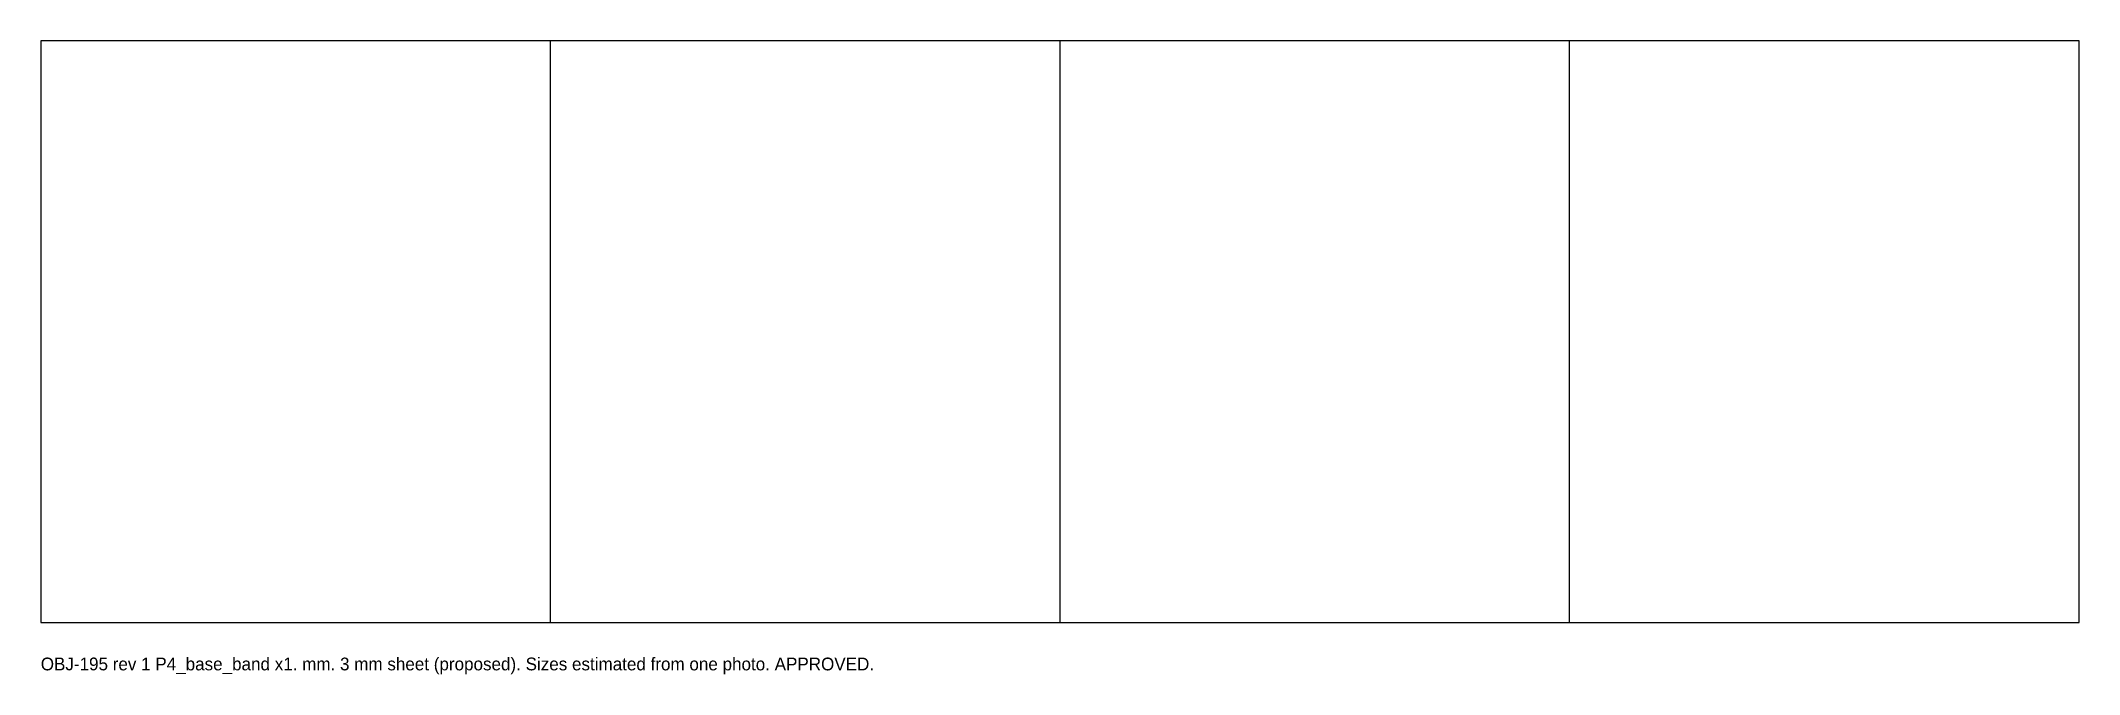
# Model space of a CAD drawing. Header units: millimetres. Extents: x 0 to 1280, y -32 to 365.
import ezdxf

# ---------------------------------------------------------------- set-up
doc = ezdxf.new("R2010")
doc.units = ezdxf.units.MM
for name, color, linetype in [('BEND', 5, 'Continuous'), ('CUT', 7, 'Continuous'), ('NOTE', 8, 'Continuous')]:
    doc.layers.add(name, color=color, linetype=linetype)

msp = doc.modelspace()

# ---------------------------------------------------------------- linework, layer by layer
at = {"layer": 'BEND'}
for p, q in [((320, 0), (320, 365)), ((640, 0), (640, 365)), ((960, 0), (960, 365))]:
    msp.add_line(p, q, dxfattribs=at)
at = {"layer": 'CUT'}
msp.add_lwpolyline([(0, 0), (1280, 0), (1280, 365), (0, 365)], close=True, dxfattribs=at)

# ---------------------------------------------------------------- texts
at = {"layer": 'NOTE'}
msp.add_text('OBJ-195 rev 1 P4_base_band x1. mm. 3 mm sheet (proposed). Sizes estimated from one photo. APPROVED.', height=8, dxfattribs=at).set_placement((0, -30))

doc.saveas('drawing.dxf')
